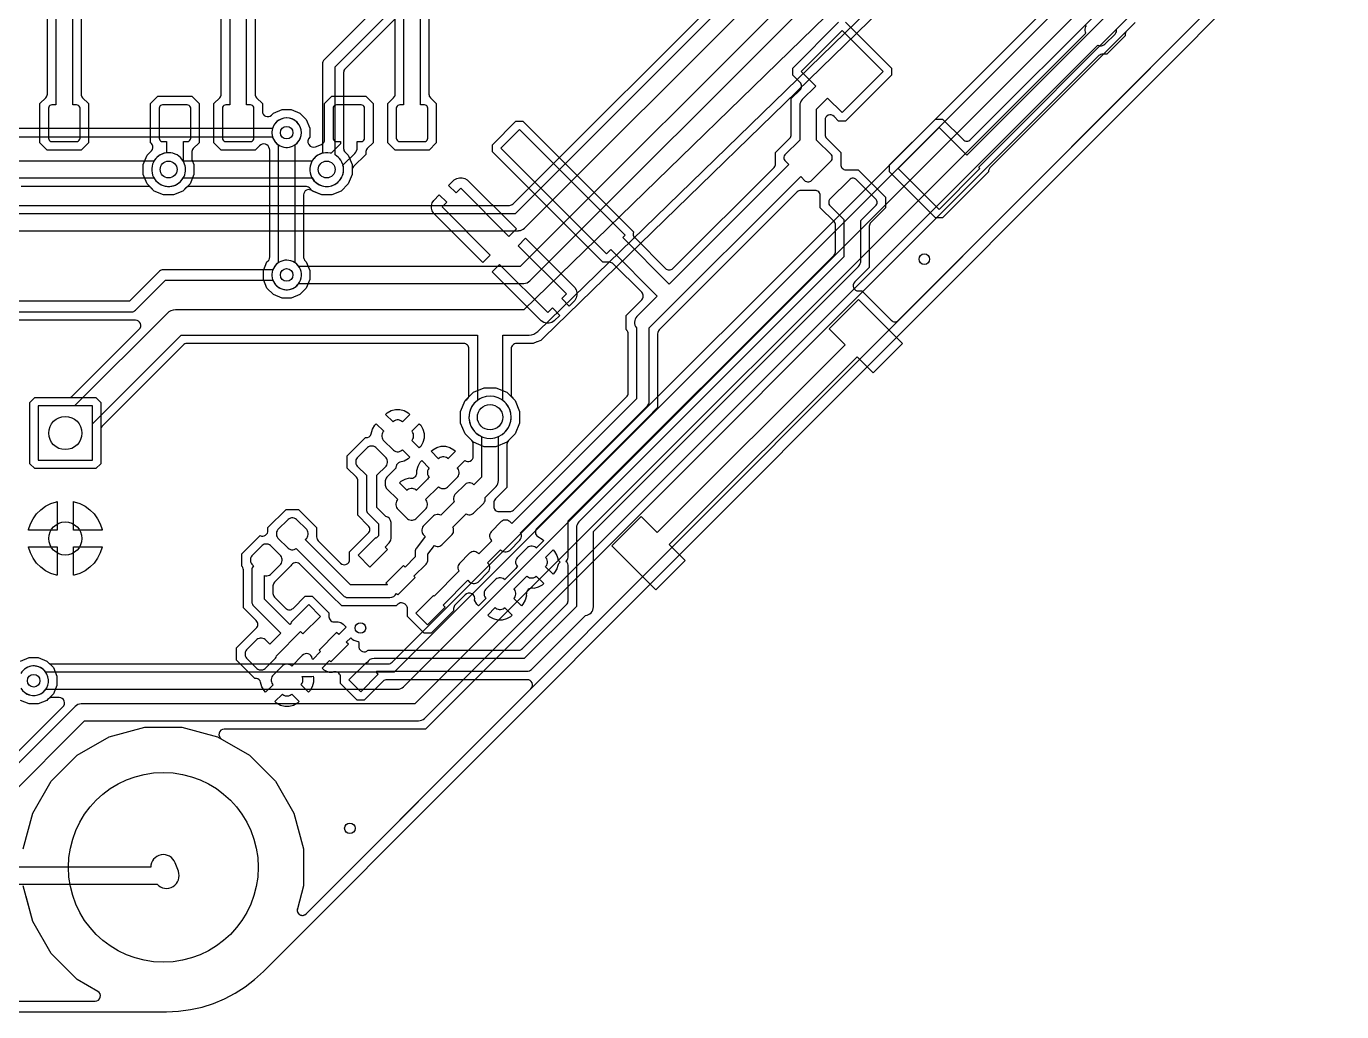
# Model space of a CAD drawing. Header units: millimetres. Extents: x -12.6 to 79.4, y -27 to 65.1.
# Drawn here: x 47.7 to 79.4, y -27.03 to -3.28 of the extents above; entities that cross this region are included whole.
import ezdxf

# ---------------------------------------------------------------- set-up
doc = ezdxf.new("R2010")
doc.units = ezdxf.units.MM

msp = doc.modelspace()

# ---------------------------------------------------------------- linework, layer by layer
at = {"layer": '16_copper'}
for points in [[(48.412, -1.664), (48.412, -5.169), (48.317, -5.169), (48.293, -5.175), (48.271, -5.188), (48.254, -5.206), (48.241, -5.227), (48.235, -5.252), (48.235, -5.975), (48.241, -5.999), (48.254, -6.021), (48.271, -6.039), (48.293, -6.051), (48.317, -6.058), (48.914, -6.058), (48.938, -6.051), (48.96, -6.039), (48.978, -6.021), (48.99, -5.999), (48.997, -5.975), (48.997, -5.252), (48.99, -5.227), (48.978, -5.206), (48.96, -5.188), (48.938, -5.175), (48.914, -5.169), (48.819, -5.169), (48.819, -1.664)], [(52.603, -1.664), (52.603, -5.169), (52.508, -5.169), (52.484, -5.175), (52.462, -5.188), (52.445, -5.206), (52.432, -5.227), (52.426, -5.252), (52.426, -5.975), (52.432, -5.999), (52.445, -6.021), (52.462, -6.039), (52.484, -6.051), (52.508, -6.058), (53.105, -6.058), (53.129, -6.051), (53.151, -6.039), (53.169, -6.021), (53.181, -5.999), (53.188, -5.975), (53.188, -5.252), (53.181, -5.227), (53.169, -5.206), (53.151, -5.188), (53.129, -5.175), (53.105, -5.169), (53.01, -5.169), (53.01, -1.664)], [(56.794, -1.664), (56.794, -5.169), (56.699, -5.169), (56.675, -5.175), (56.653, -5.188), (56.636, -5.206), (56.623, -5.227), (56.617, -5.252), (56.617, -5.975), (56.623, -5.999), (56.636, -6.021), (56.653, -6.039), (56.675, -6.051), (56.699, -6.058), (57.296, -6.058), (57.32, -6.051), (57.342, -6.039), (57.36, -6.021), (57.372, -5.999), (57.379, -5.975), (57.379, -5.252), (57.372, -5.227), (57.36, -5.206), (57.342, -5.188), (57.32, -5.175), (57.296, -5.169), (57.201, -5.169), (57.201, -1.664)]]:
    msp.add_lwpolyline(points, dxfattribs=at)
for points in [[(49.022, -1.922), (49.022, -4.91, 0.198912), (49.059, -5), (49.2, -5.141), (49.2, -6.086), (49.025, -6.261), (48.206, -6.261), (48.031, -6.086), (48.031, -5.141), (48.172, -5, 0.198912), (48.209, -4.91), (48.209, -1.922, 0.198912)], [(53.213, -1.922), (53.213, -4.91, 0.198912), (53.25, -5), (53.391, -5.141), (53.391, -5.329, 0.668185), (53.608, -5.419), (53.658, -5.368), (53.864, -5.283), (54.086, -5.283), (54.292, -5.368), (54.449, -5.525), (54.534, -5.731), (54.534, -5.953, 0.861722), (54.674, -6.181), (54.811, -6.125, 0.303341), (54.889, -6.007), (54.889, -5.141), (55.064, -4.966), (55.883, -4.966), (56.058, -5.141), (56.058, -6.086), (55.917, -6.227, 0.198912), (55.88, -6.317), (55.88, -6.366), (55.587, -6.659, 0.198912), (55.55, -6.749), (55.55, -6.852), (55.457, -7.076), (55.286, -7.248), (55.061, -7.341), (54.819, -7.341), (54.593, -7.247, 0.650041), (54.381, -7.341), (54.381, -8.835, 0.147566), (54.403, -8.904), (54.409, -8.913, 0.096784), (54.449, -8.954), (54.534, -9.16), (54.534, -9.382), (54.449, -9.588), (54.292, -9.745), (54.086, -9.83), (53.864, -9.83), (53.658, -9.745), (53.501, -9.588), (53.416, -9.382), (53.416, -9.16), (53.501, -8.954, 0.28462), (53.569, -8.835), (53.569, -6.278, 0.076951), (53.563, -6.24), (53.559, -6.232, 0.633397), (53.32, -6.157), (53.216, -6.261), (52.397, -6.261), (52.222, -6.086), (52.222, -5.141), (52.363, -5, 0.198912), (52.4, -4.91), (52.4, -1.922, 0.198912)], [(57.404, -1.922), (57.404, -4.91, 0.198912), (57.441, -5), (57.582, -5.141), (57.582, -6.086), (57.407, -6.261), (56.588, -6.261), (56.413, -6.086), (56.413, -5.141), (56.554, -5, 0.198912), (56.591, -4.91), (56.591, -1.922, 0.198912)], [(67.446, -3.179), (68.553, -4.286), (68.553, -4.454), (67.446, -5.561), (67.278, -5.561), (67.166, -5.449, 0.668179), (66.949, -5.539), (66.949, -5.884, 0.198912), (66.986, -5.974), (67.328, -6.316), (67.328, -6.611, 0.414214), (67.455, -6.738), (67.75, -6.738), (68.406, -7.394), (68.406, -7.654), (68.053, -8.007, 0.198912), (68.016, -8.097), (68.016, -9.089), (67.665, -9.44, 0.668179), (67.755, -9.657), (67.838, -9.657), (68.544, -10.363, 0.414489), (68.724, -10.363), (77.054, -2.017, 0.766951)], [(74.426, -3.187), (70.925, -6.688, 0.147546), (70.891, -6.753), (70.889, -6.763, 0.041302), (70.888, -6.789), (69.781, -7.896), (69.612, -7.896), (68.506, -6.789), (68.506, -6.62), (69.612, -5.514), (69.781, -5.514), (70.276, -6.008, 0.414214), (70.455, -6.008), (73.851, -2.612, 0.198912)], [(47.625, -23.101), (47.855, -22.242), (48.3, -21.472), (48.929, -20.843), (49.699, -20.398), (50.558, -20.168), (51.448, -20.168), (52.307, -20.398), (53.077, -20.843), (53.706, -21.472), (54.151, -22.242), (54.381, -23.101), (54.381, -23.991), (54.233, -24.545, 0.767697), (54.445, -24.668), (59.862, -19.241, 0.667839), (59.772, -19.025), (56.39, -19.025, 0.198912), (56.301, -19.062), (55.844, -19.518), (55.676, -19.518), (55.274, -19.117), (55.274, -18.959, 0.415872), (55.146, -18.832), (55.139, -18.833, 0.118435), (55.072, -18.848), (55.005, -18.848), (54.941, -18.831), (54.883, -18.797), (54.828, -18.743), (55.008, -18.563), (55.039, -18.594), (55.463, -18.17), (55.411, -18.118), (55.518, -18.012, 0.150341), (55.688, -18.105), (55.709, -18.107), (55.717, -18.136), (55.717, -18.207, 0.635281), (55.906, -18.338), (55.909, -18.335, 0.054888), (55.936, -18.313), (59.566, -18.313, 0.198912), (59.656, -18.276), (60.72, -17.213, 0.198912), (60.757, -17.123), (60.757, -16.304, 0.264192), (60.707, -16.176), (60.708, -16.174, 0.229425), (60.757, -16.074), (60.757, -15.199), (67.166, -8.79, 0.198912), (67.203, -8.7), (67.203, -8.075, 0.198912), (67.166, -7.985), (66.834, -7.654), (66.834, -7.359, 0.414214), (66.707, -7.232), (66.37, -7.232, 0.198912), (66.28, -7.269), (62.953, -10.596, 0.198912), (62.916, -10.686), (62.916, -12.466), (62.67, -12.712), (60.005, -15.377, 0.493155), (60.031, -15.577), (60.131, -15.635), (60.169, -15.673), (59.99, -15.853), (59.979, -15.841), (59.953, -15.824), (59.924, -15.812), (59.893, -15.806), (59.862, -15.806), (59.831, -15.812), (59.802, -15.824), (59.776, -15.841), (59.529, -16.088), (59.512, -16.114), (59.5, -16.143), (59.494, -16.174), (59.494, -16.205), (59.5, -16.236), (59.512, -16.265), (59.529, -16.291), (59.541, -16.302, 0.113472), (59.497, -16.345), (59.228, -16.615), (59.217, -16.603), (59.191, -16.586), (59.162, -16.574), (59.131, -16.568), (59.1, -16.568), (59.069, -16.574), (59.04, -16.586), (59.014, -16.603), (58.767, -16.85), (58.75, -16.876), (58.738, -16.905), (58.732, -16.936), (58.732, -16.967), (58.738, -16.998), (58.75, -17.027), (58.767, -17.053), (58.779, -17.064), (58.599, -17.243), (58.561, -17.205), (58.506, -17.111, 0.772097), (58.274, -16.981), (58.037, -17.218, 0.198912), (57.999, -17.308), (57.999, -17.363), (57.456, -17.906), (57.288, -17.906), (56.886, -17.504), (56.886, -17.312, 0.16802), (56.859, -17.234), (56.85, -17.224, 0.464811), (56.636, -17.222), (56.611, -17.247), (55.301, -17.247), (55.055, -17.001), (54.286, -16.232, 0.482546), (54.076, -16.281), (53.682, -16.676, 0.198912), (53.645, -16.766), (53.645, -16.945, 0.198912), (53.682, -17.035), (53.952, -17.305, 0.414214), (54.131, -17.305), (54.424, -17.012), (54.592, -17.012), (54.994, -17.414), (54.994, -17.508, 0.440363), (55.143, -17.633), (55.213, -17.633), (55.278, -17.65), (55.336, -17.684), (55.411, -17.759), (55.232, -17.939), (55.18, -17.887), (54.756, -18.311), (54.792, -18.348), (54.604, -18.536), (54.6, -18.527), (54.594, -18.515), (54.594, -18.514, 0.628285), (54.353, -18.441), (54.097, -18.697), (54.086, -18.686), (54.06, -18.669), (54.031, -18.657), (54, -18.651), (53.969, -18.651), (53.938, -18.657), (53.909, -18.669), (53.883, -18.686), (53.637, -18.933), (53.619, -18.959), (53.607, -18.988), (53.601, -19.018), (53.601, -19.05), (53.607, -19.08), (53.619, -19.109), (53.637, -19.135), (53.648, -19.146), (53.468, -19.326), (53.43, -19.288), (53.375, -19.193), (53.347, -19.086, 0.28479), (53.249, -18.994), (53.231, -18.993, 0.039916), (53.206, -18.992), (52.769, -18.555), (52.769, -18.256), (53.24, -17.785, 0.423746), (53.244, -17.602), (52.934, -17.292), (52.934, -16.378, 0.111437), (52.921, -16.324), (52.918, -16.319, 0.061583), (52.896, -16.288), (52.896, -15.989), (53.333, -15.552, 0.560795), (53.525, -15.425), (53.525, -15.36), (53.962, -14.923), (54.261, -14.923), (54.698, -15.36), (54.698, -15.585, 0.198912), (54.735, -15.675), (55.276, -16.216, 0.668179), (55.493, -16.126), (55.493, -15.943), (55.943, -15.493, 0.414214), (55.943, -15.313), (55.693, -15.062), (55.693, -14.235, 0.198912), (55.655, -14.145), (55.436, -13.926), (55.436, -13.626), (55.873, -13.19, 0.379154), (56.014, -13.096), (56.042, -12.988), (56.097, -12.894), (56.135, -12.856), (56.315, -13.035), (56.304, -13.046), (56.286, -13.072), (56.274, -13.101), (56.268, -13.132), (56.268, -13.163), (56.274, -13.194), (56.286, -13.223), (56.304, -13.249), (56.55, -13.496), (56.576, -13.513), (56.605, -13.525), (56.636, -13.531), (56.667, -13.531), (56.698, -13.525), (56.727, -13.513), (56.753, -13.496), (56.764, -13.484), (56.943, -13.664), (56.905, -13.702), (56.811, -13.757), (56.703, -13.786, 0.28479), (56.612, -13.883), (56.61, -13.901, 0.039916), (56.609, -13.926), (56.39, -14.145, 0.198912), (56.353, -14.235), (56.353, -14.336, 0.198912), (56.39, -14.425), (56.651, -14.686), (56.64, -14.697), (56.623, -14.723), (56.611, -14.752), (56.605, -14.783), (56.605, -14.814), (56.611, -14.845), (56.623, -14.874), (56.64, -14.9), (56.887, -15.147), (56.913, -15.164), (56.942, -15.176), (56.972, -15.182), (57.004, -15.182), (57.034, -15.176), (57.063, -15.164), (57.089, -15.147), (57.336, -14.9), (57.353, -14.874), (57.365, -14.845), (57.371, -14.814), (57.371, -14.783), (57.365, -14.752), (57.353, -14.723), (57.336, -14.697), (57.325, -14.686), (57.638, -14.373), (57.649, -14.385), (57.675, -14.402), (57.704, -14.414), (57.734, -14.42), (57.766, -14.42), (57.796, -14.414), (57.825, -14.402), (57.851, -14.385), (58.098, -14.138), (58.115, -14.112), (58.127, -14.083), (58.133, -14.052), (58.133, -14.021), (58.127, -13.99), (58.115, -13.961), (58.098, -13.935), (58.087, -13.924), (58.268, -13.744, 0.618807), (58.471, -13.643), (58.471, -13.352, 0.198912), (58.434, -13.262), (58.274, -13.103), (58.166, -12.841), (58.166, -12.559), (58.274, -12.297), (58.474, -12.097), (58.736, -11.989), (59.019, -11.989), (59.28, -12.097), (59.48, -12.297), (59.588, -12.559), (59.588, -12.841), (59.48, -13.103), (59.321, -13.262, 0.198912), (59.284, -13.352), (59.284, -14.392), (59.008, -14.668, 0.216242), (58.965, -14.763), (58.965, -14.847, 0.414214), (59.092, -14.974), (59.349, -14.974, 0.198912), (59.439, -14.937), (62.167, -12.209, 0.198912), (62.205, -12.119), (62.205, -10.686, 0.16802), (62.177, -10.607), (62.171, -10.601, 0.04071), (62.154, -10.582), (62.154, -10.246), (62.531, -9.869, 0.414214), (62.531, -9.689), (61.844, -9.003, 0.198912), (61.754, -8.966), (61.597, -8.966), (58.933, -6.301), (58.933, -6.133), (59.501, -5.565), (59.669, -5.565), (62.334, -8.229, 0.318458), (62.371, -8.38), (63.105, -9.114, 0.414214), (63.285, -9.114), (65.72, -6.68, 0.198912), (65.757, -6.59), (65.757, -6.316), (66.099, -5.974, 0.198912), (66.136, -5.884), (66.136, -5.021), (66.347, -4.81, 0.414214), (66.347, -4.63), (66.171, -4.454), (66.171, -4.286), (67.278, -3.179)], [(47.562, -18.576), (47.768, -18.491), (47.99, -18.491), (48.196, -18.576), (48.353, -18.733), (48.438, -18.939), (48.438, -19.161), (48.353, -19.367), (48.196, -19.524), (47.99, -19.609), (47.768, -19.609), (47.562, -19.524, 0.347908)], [(47.571, -19.228, 0.9678), (48.199, -18.892), (48.175, -18.852, 0.555737), (47.571, -18.872)], [(17.562, -26.772), (49.36, -26.772, 0.767326), (49.424, -26.535), (48.929, -26.249), (48.3, -25.62), (47.855, -24.85), (47.625, -23.991)]]:
    msp.add_lwpolyline(points, format="xyb", dxfattribs=at)
for points in [[(70.684, -6.705), (70.653, -6.673), (74.393, -2.933, 0.967801), (74.629, -2.154), (74.578, -2.141, 0.555737), (74.106, -2.645), (70.365, -6.386), (69.697, -5.717), (68.709, -6.705), (69.697, -7.692)], [(66.474, -7.007), (66.5, -7.021), (66.528, -7.029), (66.557, -7.029), (66.585, -7.021), (66.611, -7.007), (67.103, -6.514), (67.118, -6.489), (67.125, -6.461), (67.125, -6.432), (67.118, -6.403), (67.103, -6.378), (66.746, -6.021), (66.746, -5.273), (67.012, -5.007), (67.362, -5.358), (68.35, -4.37), (67.362, -3.382), (66.374, -4.37), (66.724, -4.72), (66.399, -5.045, 0.198912), (66.339, -5.189), (66.339, -6.021), (65.982, -6.378), (65.968, -6.403), (65.96, -6.432), (65.96, -6.461), (65.968, -6.489), (65.982, -6.514), (66.077, -6.61), (63.195, -9.492), (62.074, -8.37), (62.131, -8.313), (59.585, -5.768), (59.136, -6.217), (61.682, -8.762), (61.786, -8.658), (62.908, -9.779), (62.417, -10.27, 0.394737), (62.408, -10.547), (62.408, -12.256), (59.4, -15.263), (59.35, -15.213), (59.324, -15.196), (59.295, -15.184), (59.264, -15.177), (59.233, -15.177), (59.202, -15.184), (59.173, -15.196), (59.147, -15.213), (58.901, -15.459), (58.884, -15.485), (58.872, -15.514), (58.865, -15.545), (58.865, -15.576), (58.872, -15.607), (58.884, -15.636), (58.901, -15.662), (58.916, -15.677), (58.603, -15.99), (58.588, -15.975), (58.562, -15.958), (58.533, -15.946), (58.502, -15.939), (58.471, -15.939), (58.44, -15.946), (58.411, -15.958), (58.385, -15.975), (58.139, -16.221), (58.122, -16.247), (58.11, -16.276), (58.103, -16.307), (58.103, -16.338), (58.11, -16.369), (58.122, -16.398), (58.128, -16.408), (57.527, -17.01), (57.513, -16.996), (57.089, -17.42), (57.372, -17.703), (57.796, -17.279), (57.743, -17.225), (58.341, -16.626), (58.385, -16.671), (58.411, -16.688), (58.44, -16.7), (58.471, -16.706), (58.502, -16.706), (58.533, -16.7), (58.562, -16.688), (58.588, -16.671), (58.835, -16.424), (58.852, -16.398), (58.864, -16.369), (58.87, -16.338), (58.87, -16.307), (58.864, -16.276), (58.852, -16.247), (58.835, -16.221), (58.819, -16.206), (59.132, -15.893), (59.147, -15.909), (59.173, -15.926), (59.202, -15.938), (59.233, -15.944), (59.264, -15.944), (59.295, -15.938), (59.324, -15.926), (59.35, -15.909), (59.597, -15.662), (59.614, -15.636), (59.626, -15.607), (59.632, -15.576), (59.632, -15.545), (59.626, -15.514), (59.614, -15.485), (59.612, -15.483), (62.668, -12.427, 0.198912), (62.713, -12.319), (62.713, -10.549), (66.365, -6.897)], [(51.009, -7.341), (50.785, -7.248), (50.613, -7.076), (50.521, -6.852), (50.521, -6.61), (50.613, -6.386), (50.716, -6.283, 0.345802), (50.735, -6.128), (50.717, -6.105, 0.041562), (50.698, -6.086), (50.698, -5.141), (50.873, -4.966), (51.692, -4.966), (51.867, -5.141), (51.867, -6.086), (51.726, -6.227, 0.198912), (51.689, -6.317), (51.689, -6.462, 0.098491), (51.699, -6.51), (51.74, -6.61), (51.74, -6.852), (51.647, -7.076), (51.476, -7.248), (51.251, -7.341)], [(51.21, -7.13, 0.453092), (51.516, -6.6), (51.495, -6.551), (51.486, -6.534), (51.486, -6.058), (51.581, -6.058), (51.605, -6.051), (51.627, -6.039), (51.645, -6.021), (51.657, -5.999), (51.664, -5.975), (51.664, -5.252), (51.657, -5.227), (51.645, -5.206), (51.627, -5.188), (51.605, -5.175), (51.581, -5.169), (50.984, -5.169), (50.96, -5.175), (50.938, -5.188), (50.921, -5.206), (50.908, -5.227), (50.902, -5.252), (50.902, -5.975), (50.908, -5.999), (50.921, -6.021), (50.938, -6.039), (50.96, -6.051), (50.984, -6.058), (51.079, -6.058), (51.079, -6.328), (51.051, -6.332), (50.999, -6.345), (50.95, -6.366), (50.904, -6.392), (50.862, -6.425), (50.824, -6.462), (50.792, -6.505), (50.765, -6.551), (50.745, -6.6), (50.731, -6.652), (50.724, -6.704), (50.724, -6.758), (50.731, -6.81), (50.745, -6.862), (50.765, -6.911), (50.792, -6.957), (50.824, -7), (50.862, -7.037), (50.904, -7.07), (50.95, -7.096), (50.999, -7.117), (51.051, -7.13), (51.104, -7.137), (51.157, -7.137)], [(55.02, -7.13, 0.433515), (55.333, -6.626), (55.617, -6.341, 0.198912), (55.677, -6.198), (55.677, -6.058), (55.772, -6.058), (55.796, -6.051), (55.818, -6.039), (55.836, -6.021), (55.848, -5.999), (55.855, -5.975), (55.855, -5.252), (55.848, -5.227), (55.836, -5.206), (55.818, -5.188), (55.796, -5.175), (55.772, -5.169), (55.175, -5.169), (55.151, -5.175), (55.129, -5.188), (55.112, -5.206), (55.099, -5.227), (55.093, -5.252), (55.093, -5.975), (55.099, -5.999), (55.112, -6.021), (55.129, -6.039), (55.151, -6.051), (55.175, -6.058), (55.27, -6.058), (55.27, -6.113), (55.045, -6.338), (55.02, -6.332), (54.967, -6.325), (54.914, -6.325), (54.861, -6.332), (54.809, -6.345), (54.76, -6.366), (54.714, -6.392), (54.672, -6.425), (54.634, -6.462), (54.602, -6.505), (54.575, -6.551), (54.555, -6.6), (54.541, -6.652), (54.534, -6.704), (54.534, -6.758), (54.541, -6.81), (54.555, -6.862), (54.575, -6.911), (54.602, -6.957), (54.634, -7), (54.672, -7.037), (54.714, -7.07), (54.76, -7.096), (54.809, -7.117), (54.861, -7.13), (54.914, -7.137), (54.967, -7.137)], [(54.045, -9.621, 0.661536), (54.178, -8.979), (54.178, -6.134, 0.990827), (53.777, -5.546), (53.74, -5.574, 0.487432), (53.772, -6.134), (53.772, -8.979), (53.74, -9.003), (53.707, -9.036), (53.679, -9.073), (53.655, -9.113), (53.638, -9.156), (53.625, -9.201), (53.619, -9.248), (53.619, -9.294), (53.625, -9.341), (53.638, -9.386), (53.655, -9.429), (53.679, -9.469), (53.707, -9.506), (53.74, -9.539), (53.777, -9.567), (53.817, -9.591), (53.86, -9.608), (53.905, -9.621), (53.952, -9.627), (53.998, -9.627)], [(56.184, -18.891), (56.13, -18.837), (56.146, -18.821), (59.766, -18.821, 0.198912), (59.874, -18.777), (61.177, -17.474, 0.394855), (61.366, -17.272), (61.366, -15.451), (67.753, -9.064, 0.198912), (67.813, -8.921), (67.813, -7.96), (68.181, -7.592), (68.195, -7.567), (68.203, -7.538), (68.203, -7.509), (68.195, -7.481), (68.181, -7.456), (67.688, -6.963), (67.663, -6.949), (67.635, -6.941), (67.606, -6.941), (67.577, -6.949), (67.552, -6.963), (67.06, -7.456), (67.045, -7.481), (67.038, -7.509), (67.038, -7.538), (67.045, -7.567), (67.06, -7.592), (67.406, -7.938), (67.406, -8.837), (61.02, -15.223, 0.198912), (60.96, -15.367), (60.96, -17.26), (59.703, -18.517), (56.083, -18.517, 0.336238), (55.915, -18.622), (55.901, -18.608), (55.477, -19.032), (55.76, -19.315)], [(56.464, -17.043, 0.309903), (56.62, -16.951), (56.651, -16.982), (57.075, -16.558), (57.044, -16.527), (57.334, -16.237, 0.198912), (57.379, -16.129), (57.379, -15.996), (57.535, -15.788), (57.542, -15.792), (57.57, -15.804), (57.601, -15.811), (57.632, -15.811), (57.663, -15.804), (57.692, -15.792), (57.718, -15.775), (57.965, -15.529), (57.982, -15.503), (57.994, -15.474), (58, -15.443), (58, -15.412), (57.994, -15.381), (57.982, -15.352), (57.981, -15.351), (58.302, -15.029), (58.304, -15.03), (58.332, -15.042), (58.363, -15.049), (58.394, -15.049), (58.425, -15.042), (58.454, -15.03), (58.48, -15.013), (58.727, -14.767), (58.744, -14.741), (58.756, -14.712), (58.762, -14.681), (58.762, -14.65), (58.758, -14.63), (59.021, -14.368, 0.198912), (59.08, -14.224), (59.08, -13.166, 0.990788), (58.682, -12.23), (58.631, -12.255, 0.621906), (58.674, -13.166), (58.674, -14.14), (58.488, -14.326), (58.48, -14.317), (58.454, -14.3), (58.425, -14.288), (58.394, -14.282), (58.363, -14.282), (58.332, -14.288), (58.304, -14.3), (58.278, -14.317), (58.031, -14.564), (58.014, -14.59), (58.002, -14.619), (57.995, -14.65), (57.995, -14.681), (58.002, -14.712), (58.014, -14.741), (58.015, -14.742), (57.693, -15.063), (57.692, -15.062), (57.663, -15.05), (57.632, -15.044), (57.601, -15.044), (57.57, -15.05), (57.542, -15.062), (57.516, -15.079), (57.269, -15.326), (57.252, -15.352), (57.24, -15.381), (57.233, -15.412), (57.233, -15.443), (57.24, -15.474), (57.252, -15.503), (57.269, -15.529), (57.315, -15.574), (57.105, -15.853, 0.163031), (57.074, -15.945), (57.074, -16.066), (56.829, -16.311), (56.792, -16.275), (56.368, -16.699), (56.402, -16.733), (56.396, -16.739), (55.511, -16.739), (54.422, -15.649), (54.459, -15.611), (54.477, -15.585), (54.489, -15.556), (54.495, -15.526), (54.495, -15.494), (54.489, -15.464), (54.477, -15.435), (54.459, -15.409), (54.213, -15.162), (54.187, -15.145), (54.158, -15.133), (54.127, -15.127), (54.096, -15.127), (54.065, -15.133), (54.036, -15.145), (54.01, -15.162), (53.764, -15.409), (53.746, -15.435), (53.734, -15.464), (53.728, -15.494), (53.728, -15.526), (53.734, -15.556), (53.746, -15.585), (53.764, -15.611), (54.01, -15.858), (54.036, -15.875), (54.065, -15.887), (54.096, -15.893), (54.127, -15.893), (54.158, -15.887), (54.187, -15.875), (54.205, -15.863), (55.34, -16.999, 0.198912), (55.448, -17.043), (56.459, -17.043)], [(56.403, -15.886), (56.346, -15.828), (56.445, -15.729, 0.198912), (56.49, -15.621), (56.49, -15.24, 0.355156), (56.368, -15.091), (56.15, -14.873), (56.15, -14.098), (56.371, -13.878), (56.388, -13.852), (56.4, -13.823), (56.406, -13.792), (56.406, -13.761), (56.4, -13.73), (56.388, -13.701), (56.371, -13.675), (56.124, -13.428), (56.098, -13.411), (56.069, -13.399), (56.039, -13.393), (56.007, -13.393), (55.977, -13.399), (55.948, -13.411), (55.922, -13.428), (55.675, -13.675), (55.658, -13.701), (55.646, -13.73), (55.64, -13.761), (55.64, -13.792), (55.646, -13.823), (55.658, -13.852), (55.675, -13.878), (55.896, -14.098), (55.896, -14.926, 0.198912), (55.933, -15.015), (56.185, -15.267), (56.185, -15.558), (56.13, -15.613), (56.12, -15.603), (55.696, -16.027), (55.979, -16.31)], [(57.089, -14.451), (57.063, -14.434), (57.034, -14.422), (57.004, -14.415), (56.972, -14.415), (56.942, -14.422), (56.913, -14.434), (56.887, -14.451), (56.876, -14.462), (56.696, -14.282), (56.735, -14.244), (56.829, -14.19), (56.934, -14.161, 0.458902), (57.109, -14.065), (57.113, -14.037, 0.094991), (57.113, -13.982), (57.141, -13.877), (57.195, -13.783), (57.234, -13.745), (57.413, -13.924), (57.402, -13.935), (57.385, -13.961), (57.373, -13.99), (57.367, -14.021), (57.367, -14.052), (57.373, -14.083), (57.385, -14.112), (57.402, -14.138), (57.413, -14.149, 0.113472), (57.37, -14.193), (57.1, -14.462)], [(54.367, -17.922), (54.791, -17.498), (54.508, -17.215), (54.084, -17.639), (54.094, -17.649), (54.051, -17.691), (53.442, -17.082), (53.442, -16.517), (53.467, -16.522), (53.499, -16.522), (53.529, -16.516), (53.558, -16.504), (53.584, -16.486), (53.831, -16.24), (53.848, -16.214), (53.86, -16.185), (53.866, -16.154), (53.866, -16.123), (53.86, -16.092), (53.848, -16.063), (53.831, -16.037), (53.584, -15.791), (53.558, -15.773), (53.529, -15.761), (53.499, -15.755), (53.467, -15.755), (53.437, -15.761), (53.408, -15.773), (53.382, -15.791), (53.135, -16.037), (53.118, -16.063), (53.106, -16.092), (53.1, -16.123), (53.1, -16.154), (53.106, -16.185), (53.118, -16.214), (53.135, -16.24), (53.176, -16.281, 0.185857), (53.137, -16.383), (53.137, -17.145, 0.198912), (53.181, -17.253), (53.836, -17.907), (53.571, -18.172), (53.457, -18.058), (53.431, -18.04), (53.402, -18.028), (53.372, -18.022), (53.34, -18.022), (53.31, -18.028), (53.281, -18.04), (53.255, -18.058), (53.008, -18.304), (52.991, -18.33), (52.979, -18.359), (52.973, -18.39), (52.973, -18.421), (52.979, -18.452), (52.991, -18.481), (53.008, -18.507), (53.255, -18.753), (53.281, -18.771), (53.31, -18.783), (53.34, -18.789), (53.372, -18.789), (53.402, -18.783), (53.431, -18.771), (53.457, -18.753), (53.704, -18.507), (53.721, -18.481), (53.733, -18.452), (53.736, -18.438), (54.309, -17.865)], [(60.214, -16.302), (60.225, -16.291), (60.242, -16.265), (60.254, -16.236), (60.261, -16.205), (60.261, -16.174), (60.254, -16.143), (60.242, -16.114), (60.225, -16.088), (60.214, -16.077), (60.394, -15.897), (60.432, -15.936), (60.486, -16.03), (60.507, -16.107, 0.157797), (60.55, -16.173), (60.552, -16.174, -0.005608), (60.567, -16.195), (60.557, -16.2, 0.176834), (60.507, -16.271), (60.486, -16.349), (60.432, -16.443), (60.394, -16.481)], [(59.452, -17.064), (59.463, -17.053), (59.48, -17.027), (59.492, -16.998), (59.499, -16.967), (59.499, -16.936), (59.492, -16.905), (59.48, -16.876), (59.463, -16.85), (59.452, -16.839), (59.765, -16.526), (59.776, -16.537), (59.802, -16.554), (59.831, -16.566), (59.862, -16.573), (59.893, -16.573), (59.924, -16.566), (59.953, -16.554), (59.979, -16.537), (59.99, -16.526), (60.169, -16.706), (60.131, -16.744), (60.037, -16.798), (59.932, -16.827, 0.458902), (59.756, -16.923), (59.753, -16.951, 0.094991), (59.753, -17.006), (59.724, -17.111), (59.67, -17.205), (59.632, -17.243)], [(54.321, -19.146), (54.332, -19.135), (54.35, -19.109), (54.362, -19.08), (54.368, -19.05), (54.368, -19.018), (54.362, -18.988), (54.35, -18.959), (54.343, -18.948), (54.559, -18.948, 0.086891), (54.611, -18.939), (54.622, -18.98), (54.622, -19.088), (54.594, -19.193), (54.539, -19.288), (54.501, -19.326)]]:
    msp.add_lwpolyline(points, format="xyb", close=True, dxfattribs=at)
for points in [[(58.171, -7.182), (58.059, -7.294), (57.879, -7.115), (58.015, -6.979), (58.073, -6.945), (58.137, -6.928), (58.204, -6.928), (58.269, -6.945), (58.327, -6.979), (59.511, -8.163), (59.331, -8.343)], [(57.519, -7.787), (57.485, -7.729), (57.468, -7.665), (57.468, -7.598), (57.485, -7.533), (57.519, -7.475), (57.654, -7.339), (57.834, -7.519), (57.722, -7.631), (58.882, -8.792), (58.703, -8.971)], [(60.604, -9.84), (60.716, -9.728), (59.556, -8.567), (59.735, -8.387), (60.92, -9.572), (60.953, -9.63), (60.97, -9.694), (60.97, -9.761), (60.953, -9.826), (60.92, -9.884), (60.784, -10.019)], [(60.234, -10.431), (60.169, -10.413), (60.111, -10.38), (58.927, -9.196), (59.107, -9.016), (60.267, -10.177), (60.38, -10.064), (60.559, -10.244), (60.423, -10.38), (60.365, -10.413), (60.301, -10.431)], [(63.582, -16.153), (63.195, -15.767), (67.721, -11.241), (68.107, -11.628), (68.815, -10.921), (67.754, -9.86), (67.047, -10.567), (67.433, -10.954), (62.908, -15.479), (62.521, -15.093), (61.814, -15.8), (62.875, -16.861)], [(47.903, -13.938), (47.784, -13.819), (47.784, -12.343), (47.903, -12.224), (49.379, -12.224), (49.498, -12.343), (49.498, -13.819), (49.379, -13.938)], [(49.295, -12.427), (47.987, -12.427), (47.987, -13.735), (49.295, -13.735)], [(56.36, -12.631), (56.398, -12.593), (56.492, -12.539), (56.597, -12.51), (56.706, -12.51), (56.811, -12.539), (56.905, -12.593), (56.943, -12.631), (56.764, -12.811), (56.753, -12.8), (56.727, -12.783), (56.698, -12.771), (56.667, -12.764), (56.636, -12.764), (56.605, -12.771), (56.576, -12.783), (56.55, -12.8), (56.539, -12.811)], [(56.988, -13.26), (56.999, -13.249), (57.017, -13.223), (57.029, -13.194), (57.035, -13.163), (57.035, -13.132), (57.029, -13.101), (57.017, -13.072), (56.999, -13.046), (56.988, -13.035), (57.168, -12.856), (57.206, -12.894), (57.261, -12.988), (57.289, -13.093), (57.289, -13.202), (57.261, -13.307), (57.206, -13.401), (57.168, -13.44)], [(57.851, -13.689), (57.825, -13.672), (57.796, -13.66), (57.766, -13.653), (57.734, -13.653), (57.704, -13.66), (57.675, -13.672), (57.649, -13.689), (57.638, -13.7), (57.458, -13.52), (57.497, -13.482), (57.591, -13.428), (57.696, -13.399), (57.804, -13.399), (57.909, -13.428), (58.004, -13.482), (58.042, -13.52), (57.862, -13.7)], [(47.753, -15.421), (47.755, -15.408), (47.8, -15.272), (47.864, -15.145), (47.948, -15.029), (48.049, -14.928), (48.165, -14.844), (48.292, -14.78), (48.428, -14.735), (48.441, -14.733), (48.441, -15.421)], [(48.841, -15.421), (48.841, -14.733), (48.854, -14.735), (48.99, -14.78), (49.117, -14.844), (49.233, -14.928), (49.334, -15.029), (49.418, -15.145), (49.482, -15.272), (49.527, -15.408), (49.529, -15.421)], [(48.428, -16.507), (48.292, -16.462), (48.165, -16.398), (48.049, -16.314), (47.948, -16.213), (47.864, -16.097), (47.8, -15.97), (47.755, -15.834), (47.753, -15.821), (48.441, -15.821), (48.441, -16.509)], [(48.841, -15.821), (49.529, -15.821), (49.527, -15.834), (49.482, -15.97), (49.418, -16.097), (49.334, -16.213), (49.233, -16.314), (49.117, -16.398), (48.99, -16.462), (48.854, -16.507), (48.841, -16.509)], [(59.061, -17.589), (58.956, -17.56), (58.862, -17.506), (58.823, -17.468), (59.003, -17.288), (59.014, -17.299), (59.04, -17.316), (59.069, -17.328), (59.1, -17.335), (59.131, -17.335), (59.162, -17.328), (59.191, -17.316), (59.217, -17.299), (59.228, -17.288), (59.407, -17.468), (59.369, -17.506), (59.275, -17.56), (59.17, -17.589)], [(53.93, -19.671), (53.825, -19.643), (53.731, -19.589), (53.693, -19.55), (53.872, -19.371), (53.883, -19.382), (53.909, -19.399), (53.938, -19.411), (53.969, -19.417), (54, -19.417), (54.031, -19.411), (54.06, -19.399), (54.086, -19.382), (54.097, -19.371), (54.276, -19.55), (54.238, -19.589), (54.144, -19.643), (54.039, -19.671)]]:
    msp.add_lwpolyline(points, close=True, dxfattribs=at)
at = {"layer": '1_copper'}
for points in [[(58.058, -0.908), (54.883, -4.083, 0.198912), (54.839, -4.191), (54.839, -6.337, 0.201286), (54.588, -6.528), (51.482, -6.528, 0.577351), (50.778, -6.528), (47.418, -6.528, 0.577351)], [(47.418, -6.934), (50.778, -6.934, 0.577351), (51.482, -6.934), (54.588, -6.934, 0.967798), (55.305, -6.551), (55.279, -6.505, 0.115041), (55.143, -6.379), (55.143, -4.254), (58.229, -1.168)], [(58.276, -1.409), (55.384, -4.301, 0.198912), (55.347, -4.391), (55.347, -6.223, 0.198912), (55.384, -6.312), (55.457, -6.386), (55.55, -6.61), (55.55, -6.852), (55.457, -7.076), (55.286, -7.248), (55.061, -7.341), (54.819, -7.341), (54.595, -7.248), (54.522, -7.175, 0.198912), (54.432, -7.137), (51.639, -7.137, 0.198912), (51.549, -7.175), (51.476, -7.248), (51.251, -7.341), (51.009, -7.341), (50.785, -7.248), (50.712, -7.175, 0.198912), (50.622, -7.137), (47.575, -7.137, 0.198912)], [(33.53, -10.16), (50.241, -10.16, 0.198912), (50.331, -10.123), (51.056, -9.398), (53.643, -9.398, 0.602511), (54.267, -9.474), (59.69, -9.474, 0.198912), (59.834, -9.415), (66.824, -2.425, 0.967801), (67.06, -1.646), (67.008, -1.633, 0.555737), (66.536, -2.137), (59.606, -9.068), (54.267, -9.068, 0.602511), (53.643, -9.144), (51.003, -9.144, 0.198912), (50.913, -9.181), (50.189, -9.906), (33.477, -9.906, 0.198912)], [(41.021, -8.204), (59.563, -8.204), (59.573, -8.203, 0.185976), (59.707, -8.145), (65.427, -2.425, 0.967801), (65.663, -1.646), (65.611, -1.633, 0.555737), (65.139, -2.137), (59.479, -7.798), (41.021, -7.798, 0.08004)], [(69.176, -2.017), (60.174, -10.775, 0.003428), (60.173, -10.776), (60.102, -10.847), (60.009, -10.884, 0.003433), (60.007, -10.885), (59.915, -10.923), (59.814, -10.922, 0.003427), (59.813, -10.922), (59.512, -10.922, 0.414214), (59.385, -11.049), (59.385, -12.15, 0.198912), (59.422, -12.239), (59.48, -12.297), (59.588, -12.559), (59.588, -12.841), (59.48, -13.103), (59.28, -13.303), (59.019, -13.411), (58.736, -13.411), (58.474, -13.303), (58.274, -13.103), (58.166, -12.841), (58.166, -12.559), (58.274, -12.297, 0.35282), (58.369, -12.15), (58.369, -11.049, 0.414214), (58.242, -10.922), (51.571, -10.922, 0.198912), (51.481, -10.959), (49.535, -12.905, 0.198912), (49.498, -12.995), (49.498, -13.819), (49.379, -13.938), (47.903, -13.938), (47.784, -13.819), (47.784, -12.343), (47.903, -12.224), (48.727, -12.224, 0.198912), (48.817, -12.187), (50.424, -10.58, 0.668179), (50.334, -10.363), (33.667, -10.363, 0.198912)], [(41.083, -7.595), (59.342, -7.595), (59.347, -7.594, 0.187839), (59.432, -7.557), (64.885, -2.104, 0.198912)], [(74.426, -3.187), (74.217, -3.396, 0.185658), (74.181, -3.479), (74.18, -3.486), (74.18, -3.512), (73.743, -3.949), (73.641, -3.949, 0.198912), (73.551, -3.986), (57.318, -20.218), (52.47, -20.218, 0.767326), (52.407, -20.455), (53.077, -20.843), (53.706, -21.472), (54.151, -22.242), (54.381, -23.101), (54.381, -23.991), (54.233, -24.545), (54.231, -24.554), (54.229, -24.563), (54.229, -24.568), (54.228, -24.573), (54.229, -24.582), (54.229, -24.591), (54.23, -24.596), (54.23, -24.601), (54.233, -24.61), (54.235, -24.619), (54.237, -24.623), (54.239, -24.628), (54.243, -24.636), (54.247, -24.644), (54.25, -24.648), (54.252, -24.653), (54.259, -24.659), (54.264, -24.667), (54.268, -24.67), (54.271, -24.674), (54.279, -24.679), (54.286, -24.685), (54.29, -24.687), (54.294, -24.69), (54.303, -24.693), (54.311, -24.697), (54.316, -24.698), (54.32, -24.7), (54.329, -24.702), (54.338, -24.704), (54.343, -24.704), (54.348, -24.705), (54.357, -24.705, 0.195359), (54.445, -24.668), (77.054, -2.017, 0.766951)], [(47.562, -18.576), (47.768, -18.491), (47.99, -18.491), (48.196, -18.576, 0.28462), (48.315, -18.644), (56.427, -18.644, 0.198912), (56.517, -18.606), (72.341, -2.783, 0.198912)], [(47.197, -21.924), (49.106, -20.015), (57.15, -20.015, 0.198912), (57.294, -19.956), (73.521, -3.729), (73.547, -3.739), (73.578, -3.746), (73.609, -3.746), (73.64, -3.739), (73.669, -3.727), (73.695, -3.71), (73.941, -3.464), (73.958, -3.438), (73.97, -3.409), (73.977, -3.378), (73.977, -3.349), (74.393, -2.933, 0.967801)], [(47.681, -19.346), (47.721, -19.37), (47.764, -19.387), (47.809, -19.4), (47.856, -19.406), (47.902, -19.406), (47.949, -19.4, 0.194128), (48.171, -19.253), (56.648, -19.253, 0.198912), (56.792, -19.194), (72.888, -3.098)], [(73.245, -3.261), (73.228, -3.287), (73.216, -3.316), (73.21, -3.347), (73.21, -3.378), (73.216, -3.409), (73.228, -3.438), (73.232, -3.443), (57.066, -19.609), (49.022, -19.609, 0.198912), (48.878, -19.668), (46.969, -21.577)], [(7.747, -5.944), (53.634, -5.944), (53.638, -5.957), (53.655, -6), (53.679, -6.04), (53.707, -6.077), (53.74, -6.11), (53.777, -6.138), (53.817, -6.162), (53.86, -6.179), (53.905, -6.192), (53.952, -6.198), (53.998, -6.198), (54.045, -6.192, 1), (53.905, -5.492), (53.86, -5.505, 0.243103), (53.634, -5.74), (7.789, -5.74)], [(46.922, -21.337), (48.578, -19.681, 0.699479), (48.496, -19.456), (48.315, -19.456, 0.147566), (48.246, -19.478), (48.237, -19.484, 0.096784), (48.196, -19.524), (47.99, -19.609), (47.768, -19.609), (47.562, -19.524)], [(46.482, -23.952), (50.853, -23.952, 0.828887), (51.365, -23.642), (51.289, -23.439, 0.834975), (50.699, -23.546), (46.507, -23.546)], [(17.562, -26.772), (49.36, -26.772, 0.767326), (49.424, -26.535), (48.929, -26.249), (48.3, -25.62), (47.855, -24.85), (47.694, -24.25, 0.339457)]]:
    msp.add_lwpolyline(points, format="xyb", dxfattribs=at)
msp.add_lwpolyline([(51.296, -10.11, 0.188703), (51.092, -10.198), (48.864, -12.427), (47.987, -12.427), (47.987, -13.735), (49.295, -13.735), (49.295, -12.858), (51.434, -10.719), (58.572, -10.719), (58.572, -12.293, 0.987052), (59.172, -13.115), (59.216, -13.079, 0.473572), (59.182, -12.293), (59.182, -10.719), (59.817, -10.719, 0.195354), (60.03, -10.632), (69.136, -1.772, 0.994029), (69.3, -0.768), (69.244, -0.762, 0.469312), (68.711, -1.335), (59.693, -10.109), (51.308, -10.109)], format="xyb", close=True, dxfattribs=at)
msp.add_lwpolyline([(72.601, -2.81), (56.564, -18.847), (48.171, -18.847), (48.147, -18.815), (48.114, -18.782), (48.077, -18.754), (48.037, -18.73), (47.994, -18.713), (47.949, -18.7), (47.902, -18.694), (47.856, -18.694), (47.809, -18.7), (47.764, -18.713), (47.721, -18.73), (47.681, -18.754)], dxfattribs=at)
for points in [[(47.753, -15.421), (47.755, -15.408), (47.8, -15.272), (47.864, -15.145), (47.948, -15.029), (48.049, -14.928), (48.165, -14.844), (48.292, -14.78), (48.428, -14.735), (48.441, -14.733), (48.441, -15.421)], [(48.841, -15.421), (48.841, -14.733), (48.854, -14.735), (48.99, -14.78), (49.117, -14.844), (49.233, -14.928), (49.334, -15.029), (49.418, -15.145), (49.482, -15.272), (49.527, -15.408), (49.529, -15.421)], [(48.428, -16.507), (48.292, -16.462), (48.165, -16.398), (48.049, -16.314), (47.948, -16.213), (47.864, -16.097), (47.8, -15.97), (47.755, -15.834), (47.753, -15.821), (48.441, -15.821), (48.441, -16.509)], [(48.841, -15.821), (49.529, -15.821), (49.527, -15.834), (49.482, -15.97), (49.418, -16.097), (49.334, -16.213), (49.233, -16.314), (49.117, -16.398), (48.99, -16.462), (48.854, -16.507), (48.841, -16.509)]]:
    msp.add_lwpolyline(points, close=True, dxfattribs=at)
at = {"layer": 'drills_PTH'}
for centre, radius in [((48.641, -13.081), 0.4), ((48.641, -15.621), 0.4), ((51.003, -23.546), 2.286)]:
    msp.add_circle(centre, radius, dxfattribs=at)
at = {"layer": 'drills_via_1_16'}
for centre, radius in [((53.975, -5.842), 0.152), ((51.13, -6.731), 0.203), ((54.94, -6.731), 0.203), ((69.342, -8.89), 0.127), ((53.975, -9.271), 0.152), ((58.877, -12.7), 0.305), ((55.753, -17.78), 0.127), ((47.879, -19.05), 0.152), ((55.499, -22.606), 0.127)]:
    msp.add_circle(centre, radius, dxfattribs=at)
at = {"layer": 'outline'}
msp.add_lwpolyline([(15.72, -27.026), (51.081, -27.026), (51.369, -27.013), (51.655, -26.975), (51.936, -26.913), (52.211, -26.826), (52.477, -26.716), (52.732, -26.583), (52.975, -26.428), (53.204, -26.253), (53.416, -26.058), (53.419, -26.056), (78.435, -0.992), (78.63, -0.78), (78.805, -0.551), (78.96, -0.308), (79.092, -0.052), (79.202, 0.214), (79.289, 0.489), (79.351, 0.77), (79.388, 1.056), (79.4, 1.341), (79.4, 36.706)], dxfattribs=at)

doc.saveas('drawing.dxf')
